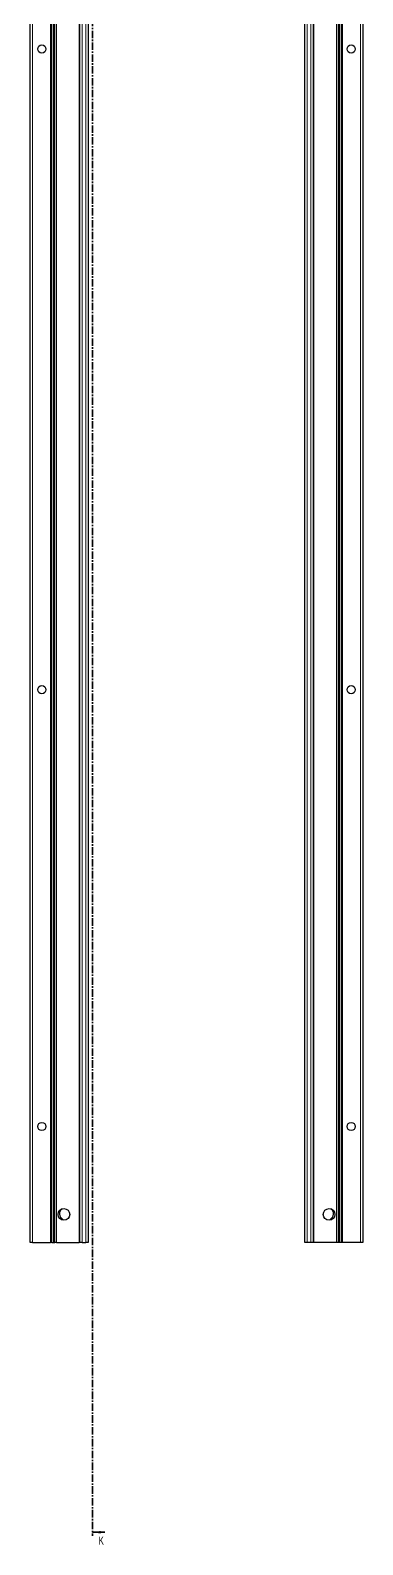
# Model space of a CAD drawing. Header units: millimetres. Extents: x -199 to 3854, y -1547 to 1507.
# Drawn here: x 1822 to 2107, y -1111 to 189 of the extents above; entities that cross this region are included whole.
import ezdxf

# ---------------------------------------------------------------- set-up
doc = ezdxf.new("R2010")
doc.units = ezdxf.units.MM
doc.linetypes.add('CENTER', pattern=[10.16, 6.35, -1.27, 1.27, -1.27])
doc.styles.add('SLDTEXTSTYLE0', font='TXT', dxfattribs={"width": 0.75})

msp = doc.modelspace()

# ---------------------------------------------------------------- linework, layer by layer
at = {"color": 7, "linetype": 'CENTER', "lineweight": 35}
msp.add_line((1875.35, 1499.09), (1875.35, -1103.67), dxfattribs=at)
at = {"color": 7, "linetype": 'Continuous', "lineweight": 25}
for p, q in [((1821.92, -851.79), (1821.92, 647.21)), ((1841.71, 647.21), (1841.71, -851.79)), ((1841.75, 647.21), (1841.75, -851.79)), ((1864.42, -851.79), (1864.42, 647.21)), ((1871.62, 647.21), (1871.62, -851.79)), ((2057.62, -851.79), (2057.62, 647.21)), ((2064.82, 647.21), (2064.82, -851.79)), ((2087.5, -851.79), (2087.5, 647.21)), ((2087.53, -851.79), (2087.53, 647.21)), ((2107.32, 647.21), (2107.32, -851.79)), ((1839.92, 173.46), (1839.92, 221.96)), ((2089.32, 221.96), (2089.32, 173.46)), ((1839.98, 173.35), (1839.92, 173.46)), ((1839.92, 173.46), (1839.92, 171.96)), ((1839.92, 171.96), (1839.98, 172.06)), ((1839.92, 123.46), (1839.92, 171.96)), ((1839.98, 172.06), (1839.98, 173.35)), ((2089.32, 173.46), (2089.26, 173.35)), ((2089.26, 173.35), (2089.26, 172.06)), ((2089.26, 172.06), (2089.32, 171.96)), ((2089.32, 171.96), (2089.32, 173.46)), ((2089.32, 171.96), (2089.32, 123.46)), ((1839.98, 123.35), (1839.92, 123.46)), ((1839.92, 123.46), (1839.92, 121.96)), ((1839.92, 121.96), (1839.98, 122.06)), ((1839.92, 73.46), (1839.92, 121.96)), ((1839.98, 122.06), (1839.98, 123.35)), ((2089.32, 123.46), (2089.26, 123.35)), ((2089.26, 123.35), (2089.26, 122.06)), ((2089.26, 122.06), (2089.32, 121.96)), ((2089.32, 121.96), (2089.32, 123.46)), ((2089.32, 121.96), (2089.32, 73.46)), ((1839.98, 73.35), (1839.92, 73.46)), ((1839.92, 73.46), (1839.92, 71.96)), ((1839.92, 71.96), (1839.98, 72.06)), ((1839.92, 23.46), (1839.92, 71.96)), ((1839.98, 72.06), (1839.98, 73.35)), ((2089.32, 73.46), (2089.26, 73.35)), ((2089.26, 73.35), (2089.26, 72.06)), ((2089.26, 72.06), (2089.32, 71.96)), ((2089.32, 71.96), (2089.32, 73.46)), ((2089.32, 71.96), (2089.32, 23.46)), ((1839.98, 23.35), (1839.92, 23.46)), ((1839.92, 23.46), (1839.92, 21.96)), ((1839.92, 21.96), (1839.98, 22.06)), ((1839.92, -26.54), (1839.92, 21.96)), ((1839.98, 22.06), (1839.98, 23.35)), ((2089.32, 23.46), (2089.26, 23.35)), ((2089.26, 23.35), (2089.26, 22.06)), ((2089.26, 22.06), (2089.32, 21.96)), ((2089.32, 21.96), (2089.32, 23.46)), ((2089.32, 21.96), (2089.32, -26.54)), ((1839.98, -26.65), (1839.92, -26.54)), ((1839.92, -26.54), (1839.92, -28.04)), ((1839.92, -28.04), (1839.98, -27.94)), ((1839.92, -76.54), (1839.92, -28.04)), ((1839.98, -27.94), (1839.98, -26.65)), ((2089.32, -26.54), (2089.26, -26.65)), ((2089.26, -26.65), (2089.26, -27.94)), ((2089.26, -27.94), (2089.32, -28.04)), ((2089.32, -28.04), (2089.32, -26.54)), ((2089.32, -28.04), (2089.32, -76.54)), ((1839.98, -76.65), (1839.92, -76.54)), ((1839.92, -76.54), (1839.92, -78.04)), ((1839.92, -78.04), (1839.98, -77.94)), ((1839.98, -77.94), (1839.98, -76.65)), ((2089.32, -76.54), (2089.26, -76.65)), ((2089.26, -76.65), (2089.26, -77.94)), ((2089.26, -77.94), (2089.32, -78.04)), ((2089.32, -78.04), (2089.32, -76.54)), ((1839.92, -126.54), (1839.92, -78.04)), ((2089.32, -78.04), (2089.32, -126.54)), ((1839.98, -126.65), (1839.92, -126.54)), ((1839.92, -126.54), (1839.92, -128.04)), ((1839.92, -128.04), (1839.98, -127.94)), ((1839.92, -176.54), (1839.92, -128.04)), ((1839.98, -127.94), (1839.98, -126.65)), ((2089.32, -126.54), (2089.26, -126.65)), ((2089.26, -126.65), (2089.26, -127.94)), ((2089.26, -127.94), (2089.32, -128.04)), ((2089.32, -128.04), (2089.32, -126.54)), ((2089.32, -128.04), (2089.32, -176.54)), ((1839.98, -176.65), (1839.92, -176.54)), ((1839.92, -176.54), (1839.92, -178.04)), ((1839.92, -178.04), (1839.98, -177.94)), ((1839.92, -226.54), (1839.92, -178.04)), ((1839.98, -177.94), (1839.98, -176.65)), ((2089.32, -176.54), (2089.26, -176.65)), ((2089.26, -176.65), (2089.26, -177.94)), ((2089.26, -177.94), (2089.32, -178.04)), ((2089.32, -178.04), (2089.32, -176.54)), ((2089.32, -178.04), (2089.32, -226.54)), ((1839.98, -226.65), (1839.92, -226.54)), ((1839.92, -226.54), (1839.92, -228.04)), ((1839.92, -228.04), (1839.98, -227.94)), ((1839.92, -276.54), (1839.92, -228.04)), ((1839.98, -227.94), (1839.98, -226.65)), ((2089.32, -226.54), (2089.26, -226.65)), ((2089.26, -226.65), (2089.26, -227.94)), ((2089.26, -227.94), (2089.32, -228.04)), ((2089.32, -228.04), (2089.32, -226.54)), ((2089.32, -228.04), (2089.32, -276.54)), ((1839.98, -276.65), (1839.92, -276.54)), ((1839.92, -276.54), (1839.92, -278.04)), ((1839.92, -278.04), (1839.98, -277.94)), ((1839.92, -326.54), (1839.92, -278.04)), ((1839.98, -277.94), (1839.98, -276.65)), ((2089.32, -276.54), (2089.26, -276.65)), ((2089.26, -276.65), (2089.26, -277.94)), ((2089.26, -277.94), (2089.32, -278.04)), ((2089.32, -278.04), (2089.32, -276.54)), ((2089.32, -278.04), (2089.32, -326.54)), ((1839.98, -326.65), (1839.92, -326.54)), ((1839.92, -326.54), (1839.92, -328.04)), ((1839.92, -328.04), (1839.98, -327.94)), ((1839.92, -376.54), (1839.92, -328.04)), ((1839.98, -327.94), (1839.98, -326.65)), ((2089.32, -326.54), (2089.26, -326.65)), ((2089.26, -326.65), (2089.26, -327.94)), ((2089.26, -327.94), (2089.32, -328.04)), ((2089.32, -328.04), (2089.32, -326.54)), ((2089.32, -328.04), (2089.32, -376.54)), ((1839.98, -376.65), (1839.92, -376.54)), ((1839.92, -376.54), (1839.92, -378.04)), ((1839.98, -377.94), (1839.98, -376.65)), ((2089.32, -376.54), (2089.26, -376.65)), ((2089.26, -376.65), (2089.26, -377.94)), ((2089.32, -378.04), (2089.32, -376.54)), ((1839.92, -378.04), (1839.98, -377.94)), ((1839.92, -426.54), (1839.92, -378.04)), ((2089.26, -377.94), (2089.32, -378.04)), ((2089.32, -378.04), (2089.32, -426.54)), ((1839.98, -426.65), (1839.92, -426.54)), ((1839.92, -426.54), (1839.92, -428.04)), ((1839.92, -428.04), (1839.98, -427.94)), ((1839.92, -476.54), (1839.92, -428.04)), ((1839.98, -427.94), (1839.98, -426.65)), ((2089.32, -426.54), (2089.26, -426.65)), ((2089.26, -426.65), (2089.26, -427.94)), ((2089.26, -427.94), (2089.32, -428.04)), ((2089.32, -428.04), (2089.32, -426.54)), ((2089.32, -428.04), (2089.32, -476.54)), ((1839.98, -476.65), (1839.92, -476.54)), ((1839.92, -476.54), (1839.92, -478.04)), ((1839.92, -478.04), (1839.98, -477.94)), ((1839.92, -526.54), (1839.92, -478.04)), ((1839.98, -477.94), (1839.98, -476.65)), ((2089.32, -476.54), (2089.26, -476.65)), ((2089.26, -476.65), (2089.26, -477.94)), ((2089.26, -477.94), (2089.32, -478.04)), ((2089.32, -478.04), (2089.32, -476.54)), ((2089.32, -478.04), (2089.32, -526.54)), ((1839.98, -526.65), (1839.92, -526.54)), ((1839.92, -526.54), (1839.92, -528.04)), ((1839.92, -528.04), (1839.98, -527.94)), ((1839.92, -576.54), (1839.92, -528.04)), ((1839.98, -527.94), (1839.98, -526.65)), ((2089.32, -526.54), (2089.26, -526.65)), ((2089.26, -526.65), (2089.26, -527.94)), ((2089.26, -527.94), (2089.32, -528.04)), ((2089.32, -528.04), (2089.32, -526.54)), ((2089.32, -528.04), (2089.32, -576.54)), ((1839.98, -576.65), (1839.92, -576.54)), ((1839.92, -576.54), (1839.92, -578.04)), ((1839.92, -578.04), (1839.98, -577.94)), ((1839.92, -626.54), (1839.92, -578.04)), ((1839.98, -577.94), (1839.98, -576.65)), ((2089.32, -576.54), (2089.26, -576.65)), ((2089.26, -576.65), (2089.26, -577.94)), ((2089.26, -577.94), (2089.32, -578.04)), ((2089.32, -578.04), (2089.32, -576.54)), ((2089.32, -578.04), (2089.32, -626.54)), ((1839.98, -626.65), (1839.92, -626.54)), ((1839.92, -626.54), (1839.92, -628.04)), ((1839.92, -628.04), (1839.98, -627.94)), ((1839.92, -676.54), (1839.92, -628.04)), ((1839.98, -627.94), (1839.98, -626.65)), ((2089.32, -626.54), (2089.26, -626.65)), ((2089.26, -626.65), (2089.26, -627.94)), ((2089.26, -627.94), (2089.32, -628.04)), ((2089.32, -628.04), (2089.32, -626.54)), ((2089.32, -628.04), (2089.32, -676.54)), ((1839.98, -676.65), (1839.92, -676.54)), ((1839.92, -676.54), (1839.92, -678.04)), ((1839.92, -678.04), (1839.98, -677.94)), ((1839.92, -726.54), (1839.92, -678.04)), ((1839.98, -677.94), (1839.98, -676.65)), ((2089.32, -676.54), (2089.26, -676.65)), ((2089.26, -676.65), (2089.26, -677.94)), ((2089.26, -677.94), (2089.32, -678.04)), ((2089.32, -678.04), (2089.32, -676.54)), ((2089.32, -678.04), (2089.32, -726.54)), ((1839.98, -726.65), (1839.92, -726.54)), ((1839.92, -726.54), (1839.92, -728.04)), ((1839.92, -728.04), (1839.98, -727.94)), ((1839.92, -776.54), (1839.92, -728.04)), ((1839.98, -727.94), (1839.98, -726.65)), ((2089.32, -726.54), (2089.26, -726.65)), ((2089.26, -726.65), (2089.26, -727.94)), ((2089.26, -727.94), (2089.32, -728.04)), ((2089.32, -728.04), (2089.32, -726.54)), ((2089.32, -728.04), (2089.32, -776.54)), ((1839.98, -776.65), (1839.92, -776.54)), ((1839.92, -776.54), (1839.92, -778.04)), ((1839.92, -778.04), (1839.98, -777.94)), ((1839.92, -826.54), (1839.92, -778.04)), ((1839.98, -777.94), (1839.98, -776.65)), ((2089.32, -776.54), (2089.26, -776.65)), ((2089.26, -776.65), (2089.26, -777.94)), ((2089.26, -777.94), (2089.32, -778.04)), ((2089.32, -778.04), (2089.32, -776.54)), ((2089.32, -778.04), (2089.32, -826.54)), ((1839.98, -826.65), (1839.92, -826.54)), ((1839.92, -826.54), (1839.92, -828.04)), ((1839.92, -828.04), (1839.98, -827.94)), ((1839.92, -851.79), (1839.92, -828.04)), ((1839.98, -827.94), (1839.98, -826.65)), ((2089.32, -826.54), (2089.26, -826.65)), ((2089.26, -826.65), (2089.26, -827.94)), ((2089.26, -827.94), (2089.32, -828.04)), ((2089.32, -828.04), (2089.32, -826.54)), ((2089.32, -828.04), (2089.32, -851.79)), ((1849.97, -832.73), (1849.97, -832.32)), ((2079.27, -832.32), (2079.27, -832.73)), ((1823.92, -851.79), (1821.92, -851.79)), ((1823.92, -851.79), (1839.27, -851.79)), ((1839.92, -851.79), (1839.27, -851.79)), ((1840.51, -851.79), (1839.92, -851.79)), ((1840.51, -851.79), (1841.71, -851.79)), ((1841.71, -851.79), (1841.75, -851.79)), ((1841.75, -851.79), (1842.96, -851.79)), ((1844.37, -851.79), (1842.96, -851.79)), ((1844.37, -851.79), (1863.77, -851.79)), ((1864.42, -851.79), (1863.77, -851.79)), ((1866.42, -851.79), (1864.42, -851.79)), ((1866.42, -851.79), (1869.62, -851.79)), ((1871.62, -851.79), (1869.62, -851.79)), ((2059.62, -851.79), (2057.62, -851.79)), ((2062.82, -851.79), (2059.62, -851.79)), ((2064.82, -851.79), (2062.82, -851.79)), ((2065.47, -851.79), (2064.82, -851.79)), ((2084.88, -851.79), (2065.47, -851.79)), ((2086.29, -851.79), (2084.88, -851.79)), ((2087.5, -851.79), (2086.29, -851.79)), ((2087.53, -851.79), (2087.5, -851.79)), ((2088.74, -851.79), (2087.53, -851.79)), ((2089.32, -851.79), (2088.74, -851.79)), ((2089.97, -851.79), (2089.32, -851.79)), ((2105.32, -851.79), (2089.97, -851.79)), ((2107.32, -851.79), (2105.32, -851.79))]:
    msp.add_line(p, q, dxfattribs=at)
at = {"color": 8, "linetype": 'Continuous', "lineweight": 18}
for p, q in [((1823.92, 647.21), (1823.92, -851.79)), ((1839.27, -851.79), (1839.27, 647.21)), ((1840.51, 647.21), (1840.51, -851.79)), ((1842.96, -851.79), (1842.96, 647.21)), ((1844.37, 647.21), (1844.37, -851.79)), ((1863.77, -851.79), (1863.77, 647.21)), ((1866.42, 647.21), (1866.42, -851.79)), ((1869.62, -851.79), (1869.62, 647.21)), ((2059.62, 647.21), (2059.62, -851.79)), ((2062.82, -851.79), (2062.82, 647.21)), ((2065.47, 647.21), (2065.47, -851.79)), ((2084.88, -851.79), (2084.88, 647.21)), ((2086.29, 647.21), (2086.29, -851.79)), ((2088.74, -851.79), (2088.74, 647.21)), ((2089.97, 647.21), (2089.97, -851.79)), ((2105.32, -851.79), (2105.32, 647.21))]:
    msp.add_line(p, q, dxfattribs=at)
at = {"color": 7, "linetype": 'Continuous', "lineweight": 35}
msp.add_line((1885.99, -1100.67), (1875.35, -1100.67), dxfattribs=at)
at = {"color": 7, "linetype": 'Continuous', "lineweight": 25}
for centre, radius in [((1831.82, 172.71), 3.5), ((2097.42, 172.71), 3.5), ((1831.82, -377.29), 3.5), ((2097.42, -377.29), 3.5), ((1831.82, -752.29), 3.5), ((2097.42, -752.29), 3.5), ((1850.77, -827.79), 5), ((2078.47, -827.79), 5)]:
    msp.add_circle(centre, radius, dxfattribs=at)
for centre, radius, start, end in [((1852.27, -827.29), 5.25, 126.18914, 240.85926), ((1849.47, -832.32), 0.5, 0, 60.85926), ((2079.77, -832.32), 0.5, 119.14074, 180), ((2076.97, -827.29), 5.25, 299.14074, 53.81085)]:
    msp.add_arc(centre, radius, start, end, dxfattribs=at)
at = {"color": 7, "linetype": 'Continuous', "lineweight": 35}
msp.add_solid([(1875.35, -1100.67), (1882.35, -1101.79), (1882.35, -1099.55)], dxfattribs=at)

# ---------------------------------------------------------------- texts
at = {"color": 7, "linetype": 'Continuous', "insert": (1880.49, -1104.37), "char_height": 7, "attachment_point": 1, "style": 'SLDTEXTSTYLE0'}
msp.add_mtext('K', dxfattribs=at)

doc.saveas('drawing.dxf')
